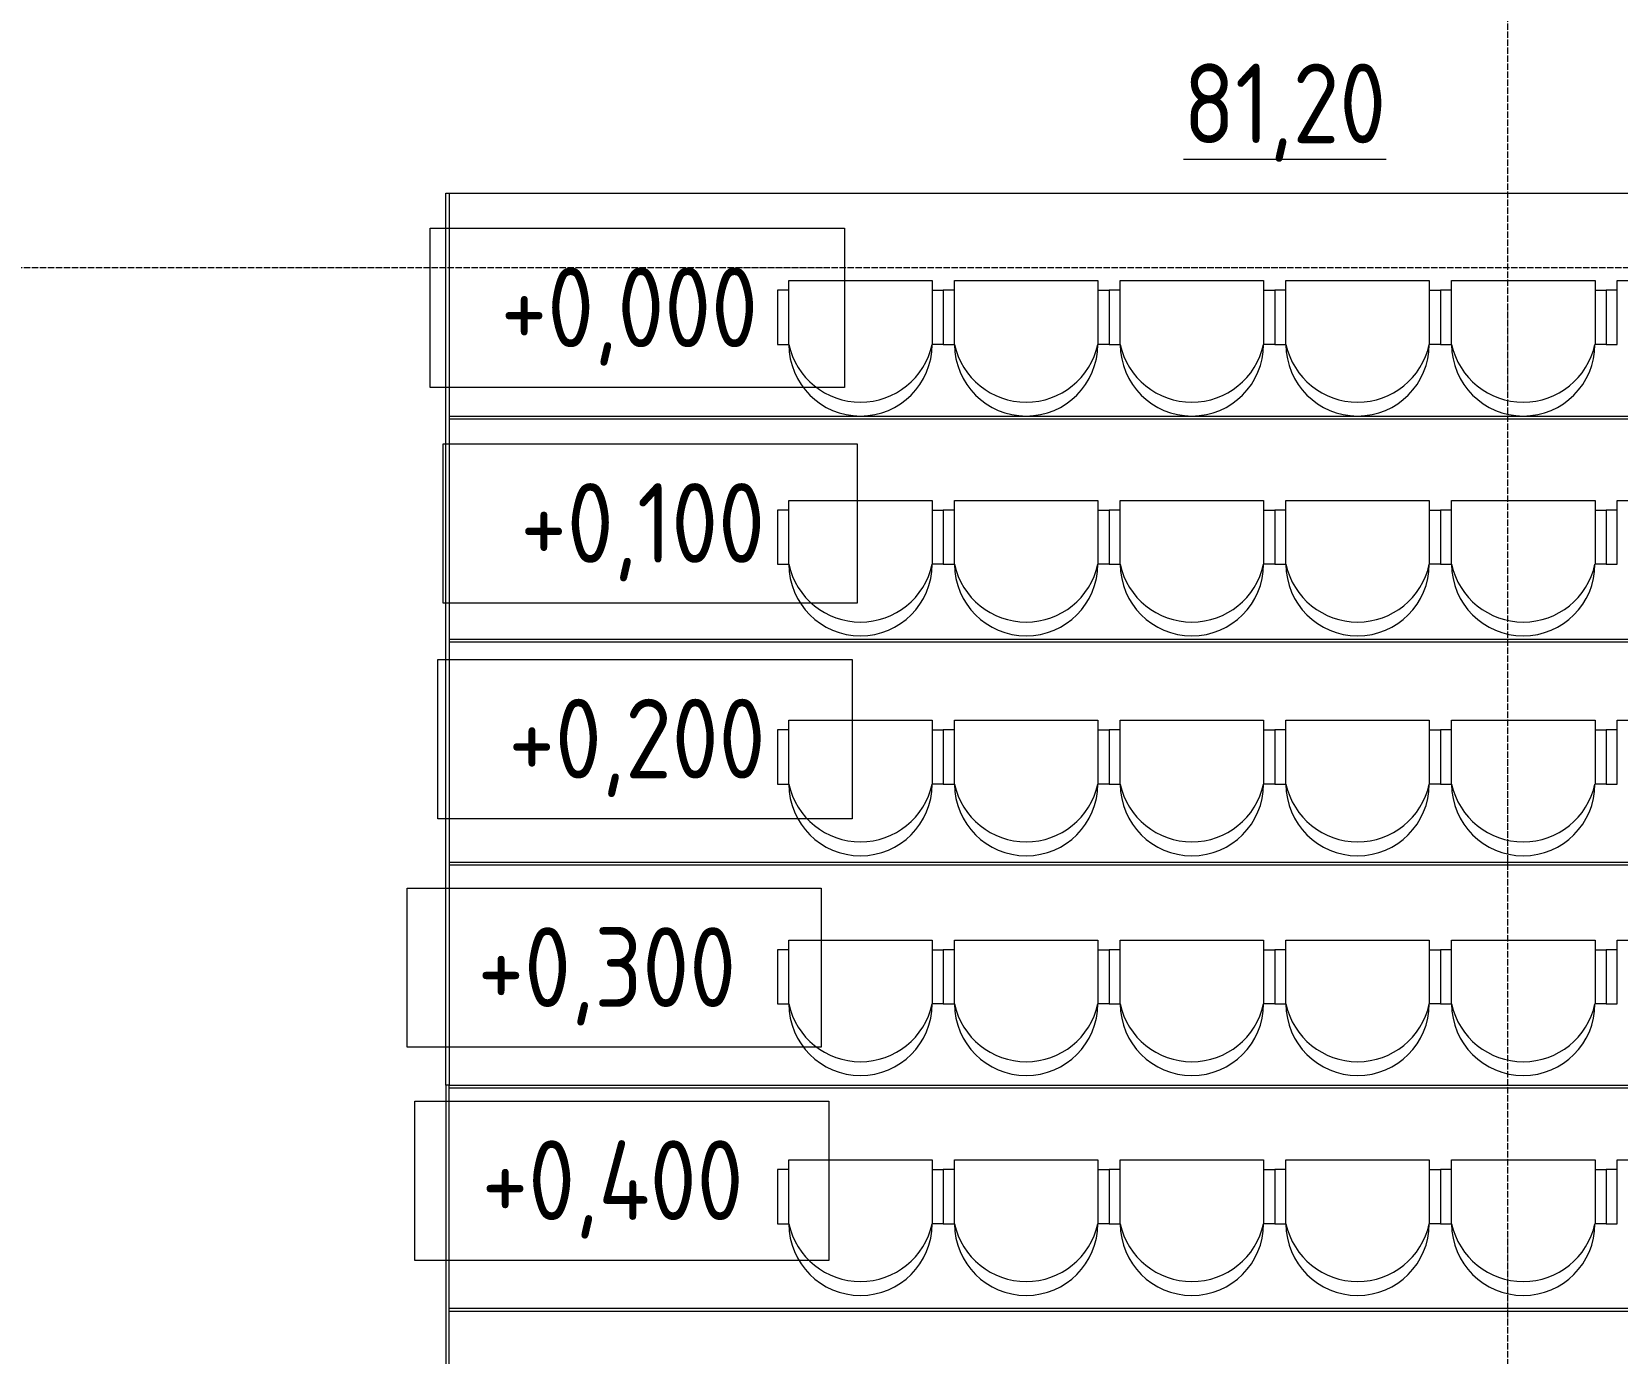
# Model space of a CAD drawing. Header units: millimetres. Extents: x 0 to 351840, y -132678 to 32417.
# Drawn here: x 316200 to 321177, y -38896 to -34748 of the extents above; entities that cross this region are included whole.
import ezdxf

# ---------------------------------------------------------------- set-up
doc = ezdxf.new("R2010")
doc.units = ezdxf.units.MM
doc.linetypes.add('BI_линия_сетки', pattern=[25, 20, -2.5, 0, -2.5])
for name, color, linetype, lineweight in [('Аннотация', 7, 'Continuous', 9), ('Марки помещений', 7, 'Continuous', 20), ('Оси', 7, 'Continuous', 9), ('Отметки', 7, 'Continuous', 9), ('Перекрытие', 7, 'Continuous', 18), ('Стены наружные', 7, 'Continuous', 18), ('Стены отделка', 7, 'Continuous', 18)]:
    doc.layers.add(name, color=color, linetype=linetype, lineweight=lineweight)
doc.layers.add('Линии', color=7, linetype='Continuous', lineweight=9, true_color=0x00a600)
doc.styles.add('GOST Common_1', font='GOST Common.ttf', dxfattribs={"width": 0.9, "height": 250})

# ---------------------------------------------------------------- blocks, each defined once
blk = doc.blocks.new('Высотные отметки - _обозначение_высотная_отметка_рамка-5887-01 Этаж__0_000___Отделочный_')
at = {"layer": 'Аннотация', "color": 9}
for p, q in [((-6.5, 0), (-6.5, 5)), ((-6.5, 5), (6.5, 5)), ((6.5, 5), (6.5, 0)), ((6.5, 0), (-6.5, 0))]:
    blk.add_line(p, q, dxfattribs=at)
blk = doc.blocks.new('A$C13a22a9d')
at = {"layer": 'Линии', "color": 9, "lineweight": 18}
for p, q in [((19143.2, 13858.8), (19593.2, 13858.8)), ((19143.2, 13658.8), (19143.2, 13858.8)), ((19593.2, 13858.8), (19593.2, 13658.8)), ((19663.2, 13858.8), (20113.3, 13858.8)), ((19663.2, 13658.8), (19663.2, 13858.8)), ((20113.3, 13858.8), (20113.3, 13658.8)), ((20183.3, 13858.8), (20633.4, 13858.8)), ((20183.3, 13658.8), (20183.3, 13858.8)), ((20633.4, 13858.8), (20633.4, 13658.8)), ((20703.4, 13858.8), (21153.5, 13858.8)), ((20703.4, 13658.8), (20703.4, 13858.8)), ((21153.5, 13858.8), (21153.5, 13658.8)), ((21223.5, 13858.8), (21673.6, 13858.8)), ((21223.5, 13658.8), (21223.5, 13858.8)), ((21673.6, 13858.8), (21673.6, 13658.8)), ((21743.6, 13858.8), (22193.7, 13858.8)), ((21743.6, 13658.8), (21743.6, 13858.8)), ((19108.2, 13828.8), (19108.2, 13658.8)), ((19143.2, 13828.8), (19108.2, 13828.8)), ((19593.2, 13828.8), (19628.2, 13828.8)), ((19628.2, 13828.8), (19628.2, 13658.8)), ((19628.2, 13828.8), (19628.2, 13658.8)), ((19663.2, 13828.8), (19628.2, 13828.8)), ((20113.3, 13828.8), (20148.3, 13828.8)), ((20148.3, 13828.8), (20148.3, 13658.8)), ((20148.3, 13828.8), (20148.3, 13658.8)), ((20183.3, 13828.8), (20148.3, 13828.8)), ((20633.4, 13828.8), (20668.4, 13828.8)), ((20668.4, 13828.8), (20668.4, 13658.8)), ((20668.4, 13828.8), (20668.4, 13658.8)), ((20703.4, 13828.8), (20668.4, 13828.8)), ((21153.5, 13828.8), (21188.5, 13828.8)), ((21188.5, 13828.8), (21188.5, 13658.8)), ((21188.5, 13828.8), (21188.5, 13658.8)), ((21223.5, 13828.8), (21188.5, 13828.8)), ((21673.6, 13828.8), (21708.6, 13828.8)), ((21708.6, 13828.8), (21708.6, 13658.8)), ((21708.6, 13828.8), (21708.6, 13658.8)), ((21743.6, 13828.8), (21708.6, 13828.8)), ((19108.2, 13658.8), (19143.2, 13658.8)), ((19628.2, 13658.8), (19593.2, 13658.8)), ((19628.2, 13658.8), (19663.2, 13658.8)), ((20148.3, 13658.8), (20113.3, 13658.8)), ((20148.3, 13658.8), (20183.3, 13658.8)), ((20668.4, 13658.8), (20633.4, 13658.8)), ((20668.4, 13658.8), (20703.4, 13658.8)), ((21188.5, 13658.8), (21153.5, 13658.8)), ((21188.5, 13658.8), (21223.5, 13658.8)), ((21708.6, 13658.8), (21673.6, 13658.8)), ((21708.6, 13658.8), (21743.6, 13658.8)), ((19108.2, 13138.8), (19108.2, 12968.8)), ((19143.2, 13138.8), (19108.2, 13138.8)), ((19143.2, 13168.8), (19593.2, 13168.8)), ((19143.2, 12968.8), (19143.2, 13168.8)), ((19593.2, 13168.8), (19593.2, 12968.8)), ((19593.2, 13138.8), (19628.2, 13138.8)), ((19628.2, 13138.8), (19628.2, 12968.8)), ((19628.2, 13138.8), (19628.2, 12968.8)), ((19663.2, 13138.8), (19628.2, 13138.8)), ((19663.2, 13168.8), (20113.3, 13168.8)), ((19663.2, 12968.8), (19663.2, 13168.8)), ((20113.3, 13168.8), (20113.3, 12968.8)), ((20113.3, 13138.8), (20148.3, 13138.8)), ((20148.3, 13138.8), (20148.3, 12968.8)), ((20148.3, 13138.8), (20148.3, 12968.8)), ((20183.3, 13138.8), (20148.3, 13138.8)), ((20183.3, 13168.8), (20633.4, 13168.8)), ((20183.3, 12968.8), (20183.3, 13168.8)), ((20633.4, 13168.8), (20633.4, 12968.8)), ((20633.4, 13138.8), (20668.4, 13138.8)), ((20668.4, 13138.8), (20668.4, 12968.8)), ((20668.4, 13138.8), (20668.4, 12968.8)), ((20703.4, 13138.8), (20668.4, 13138.8)), ((20703.4, 13168.8), (21153.5, 13168.8)), ((20703.4, 12968.8), (20703.4, 13168.8)), ((21153.5, 13168.8), (21153.5, 12968.8)), ((21153.5, 13138.8), (21188.5, 13138.8)), ((21188.5, 13138.8), (21188.5, 12968.8)), ((21188.5, 13138.8), (21188.5, 12968.8)), ((21223.5, 13138.8), (21188.5, 13138.8)), ((21223.5, 13168.8), (21673.6, 13168.8)), ((21223.5, 12968.8), (21223.5, 13168.8)), ((21673.6, 13168.8), (21673.6, 12968.8)), ((21673.6, 13138.8), (21708.6, 13138.8)), ((21708.6, 13138.8), (21708.6, 12968.8)), ((21708.6, 13138.8), (21708.6, 12968.8)), ((21743.6, 13138.8), (21708.6, 13138.8)), ((21743.6, 13168.8), (22193.7, 13168.8)), ((21743.6, 12968.8), (21743.6, 13168.8)), ((19108.2, 12968.8), (19143.2, 12968.8)), ((19628.2, 12968.8), (19593.2, 12968.8)), ((19628.2, 12968.8), (19663.2, 12968.8)), ((20148.3, 12968.8), (20113.3, 12968.8)), ((20148.3, 12968.8), (20183.3, 12968.8)), ((20668.4, 12968.8), (20633.4, 12968.8)), ((20668.4, 12968.8), (20703.4, 12968.8)), ((21188.5, 12968.8), (21153.5, 12968.8)), ((21188.5, 12968.8), (21223.5, 12968.8)), ((21708.6, 12968.8), (21673.6, 12968.8)), ((21708.6, 12968.8), (21743.6, 12968.8)), ((19108.2, 12448.8), (19108.2, 12278.8)), ((19143.2, 12448.8), (19108.2, 12448.8)), ((19143.2, 12478.8), (19593.2, 12478.8)), ((19143.2, 12278.8), (19143.2, 12478.8)), ((19593.2, 12478.8), (19593.2, 12278.8)), ((19593.2, 12448.8), (19628.2, 12448.8)), ((19628.2, 12448.8), (19628.2, 12278.8)), ((19628.2, 12448.8), (19628.2, 12278.8)), ((19663.2, 12448.8), (19628.2, 12448.8)), ((19663.2, 12478.8), (20113.3, 12478.8)), ((19663.2, 12278.8), (19663.2, 12478.8)), ((20113.3, 12478.8), (20113.3, 12278.8)), ((20113.3, 12448.8), (20148.3, 12448.8)), ((20148.3, 12448.8), (20148.3, 12278.8)), ((20148.3, 12448.8), (20148.3, 12278.8)), ((20183.3, 12448.8), (20148.3, 12448.8)), ((20183.3, 12478.8), (20633.4, 12478.8)), ((20183.3, 12278.8), (20183.3, 12478.8)), ((20633.4, 12478.8), (20633.4, 12278.8)), ((20633.4, 12448.8), (20668.4, 12448.8)), ((20668.4, 12448.8), (20668.4, 12278.8)), ((20668.4, 12448.8), (20668.4, 12278.8)), ((20703.4, 12448.8), (20668.4, 12448.8)), ((20703.4, 12478.8), (21153.5, 12478.8)), ((20703.4, 12278.8), (20703.4, 12478.8)), ((21153.5, 12478.8), (21153.5, 12278.8)), ((21153.5, 12448.8), (21188.5, 12448.8)), ((21188.5, 12448.8), (21188.5, 12278.8)), ((21188.5, 12448.8), (21188.5, 12278.8)), ((21223.5, 12448.8), (21188.5, 12448.8)), ((21223.5, 12478.8), (21673.6, 12478.8)), ((21223.5, 12278.8), (21223.5, 12478.8)), ((21673.6, 12478.8), (21673.6, 12278.8)), ((21673.6, 12448.8), (21708.6, 12448.8)), ((21708.6, 12448.8), (21708.6, 12278.8)), ((21708.6, 12448.8), (21708.6, 12278.8)), ((21743.6, 12448.8), (21708.6, 12448.8)), ((21743.6, 12478.8), (22193.7, 12478.8)), ((21743.6, 12278.8), (21743.6, 12478.8)), ((19108.2, 12278.8), (19143.2, 12278.8)), ((19628.2, 12278.8), (19593.2, 12278.8)), ((19628.2, 12278.8), (19663.2, 12278.8)), ((20148.3, 12278.8), (20113.3, 12278.8)), ((20148.3, 12278.8), (20183.3, 12278.8)), ((20668.4, 12278.8), (20633.4, 12278.8)), ((20668.4, 12278.8), (20703.4, 12278.8)), ((21188.5, 12278.8), (21153.5, 12278.8)), ((21188.5, 12278.8), (21223.5, 12278.8)), ((21708.6, 12278.8), (21673.6, 12278.8)), ((21708.6, 12278.8), (21743.6, 12278.8)), ((19108.2, 11758.8), (19108.2, 11588.8)), ((19143.2, 11758.8), (19108.2, 11758.8)), ((19143.2, 11788.8), (19593.2, 11788.8)), ((19143.2, 11588.8), (19143.2, 11788.8)), ((19593.2, 11788.8), (19593.2, 11588.8)), ((19593.2, 11758.8), (19628.2, 11758.8)), ((19628.2, 11758.8), (19628.2, 11588.8)), ((19628.2, 11758.8), (19628.2, 11588.8)), ((19663.2, 11758.8), (19628.2, 11758.8)), ((19663.2, 11788.8), (20113.3, 11788.8)), ((19663.2, 11588.8), (19663.2, 11788.8)), ((20113.3, 11788.8), (20113.3, 11588.8)), ((20113.3, 11758.8), (20148.3, 11758.8)), ((20148.3, 11758.8), (20148.3, 11588.8)), ((20148.3, 11758.8), (20148.3, 11588.8)), ((20183.3, 11758.8), (20148.3, 11758.8)), ((20183.3, 11788.8), (20633.4, 11788.8)), ((20183.3, 11588.8), (20183.3, 11788.8)), ((20633.4, 11788.8), (20633.4, 11588.8)), ((20633.4, 11758.8), (20668.4, 11758.8)), ((20668.4, 11758.8), (20668.4, 11588.8)), ((20668.4, 11758.8), (20668.4, 11588.8)), ((20703.4, 11758.8), (20668.4, 11758.8)), ((20703.4, 11788.8), (21153.5, 11788.8)), ((20703.4, 11588.8), (20703.4, 11788.8)), ((21153.5, 11788.8), (21153.5, 11588.8)), ((21153.5, 11758.8), (21188.5, 11758.8)), ((21188.5, 11758.8), (21188.5, 11588.8)), ((21188.5, 11758.8), (21188.5, 11588.8)), ((21223.5, 11758.8), (21188.5, 11758.8)), ((21223.5, 11788.8), (21673.6, 11788.8)), ((21223.5, 11588.8), (21223.5, 11788.8)), ((21673.6, 11788.8), (21673.6, 11588.8)), ((21673.6, 11758.8), (21708.6, 11758.8)), ((21708.6, 11758.8), (21708.6, 11588.8)), ((21708.6, 11758.8), (21708.6, 11588.8)), ((21743.6, 11758.8), (21708.6, 11758.8)), ((21743.6, 11788.8), (22193.7, 11788.8)), ((21743.6, 11588.8), (21743.6, 11788.8)), ((19108.2, 11588.8), (19143.2, 11588.8)), ((19628.2, 11588.8), (19593.2, 11588.8)), ((19628.2, 11588.8), (19663.2, 11588.8)), ((20148.3, 11588.8), (20113.3, 11588.8)), ((20148.3, 11588.8), (20183.3, 11588.8)), ((20668.4, 11588.8), (20633.4, 11588.8)), ((20668.4, 11588.8), (20703.4, 11588.8)), ((21188.5, 11588.8), (21153.5, 11588.8)), ((21188.5, 11588.8), (21223.5, 11588.8)), ((21708.6, 11588.8), (21673.6, 11588.8)), ((21708.6, 11588.8), (21743.6, 11588.8)), ((19143.2, 11098.8), (19593.2, 11098.8)), ((19143.2, 10898.8), (19143.2, 11098.8)), ((19593.2, 11098.8), (19593.2, 10898.8)), ((19663.2, 11098.8), (20113.3, 11098.8)), ((19663.2, 10898.8), (19663.2, 11098.8)), ((20113.3, 11098.8), (20113.3, 10898.8)), ((20183.3, 11098.8), (20633.4, 11098.8)), ((20183.3, 10898.8), (20183.3, 11098.8)), ((20633.4, 11098.8), (20633.4, 10898.8)), ((20703.4, 11098.8), (21153.5, 11098.8)), ((20703.4, 10898.8), (20703.4, 11098.8)), ((21153.5, 11098.8), (21153.5, 10898.8)), ((21223.5, 11098.8), (21673.6, 11098.8)), ((21223.5, 10898.8), (21223.5, 11098.8)), ((21673.6, 11098.8), (21673.6, 10898.8)), ((21743.6, 11098.8), (22193.7, 11098.8)), ((21743.6, 10898.8), (21743.6, 11098.8)), ((19108.2, 11068.8), (19108.2, 10898.8)), ((19143.2, 11068.8), (19108.2, 11068.8)), ((19593.2, 11068.8), (19628.2, 11068.8)), ((19628.2, 11068.8), (19628.2, 10898.8)), ((19628.2, 11068.8), (19628.2, 10898.8)), ((19663.2, 11068.8), (19628.2, 11068.8)), ((20113.3, 11068.8), (20148.3, 11068.8)), ((20148.3, 11068.8), (20148.3, 10898.8)), ((20148.3, 11068.8), (20148.3, 10898.8)), ((20183.3, 11068.8), (20148.3, 11068.8)), ((20633.4, 11068.8), (20668.4, 11068.8)), ((20668.4, 11068.8), (20668.4, 10898.8)), ((20668.4, 11068.8), (20668.4, 10898.8)), ((20703.4, 11068.8), (20668.4, 11068.8)), ((21153.5, 11068.8), (21188.5, 11068.8)), ((21188.5, 11068.8), (21188.5, 10898.8)), ((21188.5, 11068.8), (21188.5, 10898.8)), ((21223.5, 11068.8), (21188.5, 11068.8)), ((21673.6, 11068.8), (21708.6, 11068.8)), ((21708.6, 11068.8), (21708.6, 10898.8)), ((21708.6, 11068.8), (21708.6, 10898.8)), ((21743.6, 11068.8), (21708.6, 11068.8)), ((19108.2, 10898.8), (19143.2, 10898.8)), ((19628.2, 10898.8), (19593.2, 10898.8)), ((19628.2, 10898.8), (19663.2, 10898.8)), ((20148.3, 10898.8), (20113.3, 10898.8)), ((20148.3, 10898.8), (20183.3, 10898.8)), ((20668.4, 10898.8), (20633.4, 10898.8)), ((20668.4, 10898.8), (20703.4, 10898.8)), ((21188.5, 10898.8), (21153.5, 10898.8)), ((21188.5, 10898.8), (21223.5, 10898.8)), ((21708.6, 10898.8), (21673.6, 10898.8)), ((21708.6, 10898.8), (21743.6, 10898.8))]:
    blk.add_line(p, q, dxfattribs=at)
for centre, radius, start, end in [((19368.2, 13707.4), 230.2, 192.1991, 347.8009), ((19368.2, 13658.8), 225, 180, 0), ((19888.3, 13707.4), 230.2, 192.1991, 347.8009), ((19888.3, 13658.8), 225, 180, 360), ((20408.4, 13707.4), 230.2, 192.1991, 347.8009), ((20408.4, 13658.8), 225, 180, 360), ((20928.5, 13707.4), 230.2, 192.1991, 347.8009), ((20928.5, 13658.8), 225, 180, 0), ((21448.5, 13707.4), 230.2, 192.1991, 347.8009), ((21448.5, 13658.8), 225, 180, 0), ((19368.2, 13017.4), 230.2, 192.1991, 347.8009), ((19368.2, 12968.8), 225, 180, 0), ((19888.3, 13017.4), 230.2, 192.1991, 347.8009), ((19888.3, 12968.8), 225, 180, 360), ((20408.4, 13017.4), 230.2, 192.1991, 347.8009), ((20408.4, 12968.8), 225, 180, 360), ((20928.5, 13017.4), 230.2, 192.1991, 347.8009), ((20928.5, 12968.8), 225, 180, 360), ((21448.5, 13017.4), 230.2, 192.1991, 347.8009), ((21448.5, 12968.8), 225, 180, 0), ((19368.2, 12327.4), 230.2, 192.1991, 347.8009), ((19368.2, 12278.8), 225, 180, 360), ((19888.3, 12327.4), 230.2, 192.1991, 347.8009), ((19888.3, 12278.8), 225, 180, 360), ((20408.4, 12327.4), 230.2, 192.1991, 347.8009), ((20408.4, 12278.8), 225, 180, 0), ((20928.5, 12327.4), 230.2, 192.1991, 347.8009), ((20928.5, 12278.8), 225, 180, 0), ((21448.5, 12327.4), 230.2, 192.1991, 347.8009), ((21448.5, 12278.8), 225, 180, 360), ((19368.2, 11637.4), 230.2, 192.1991, 347.8009), ((19368.2, 11588.8), 225, 180, 0), ((19888.3, 11637.4), 230.2, 192.1991, 347.8009), ((19888.3, 11588.8), 225, 180, 360), ((20408.4, 11637.4), 230.2, 192.1991, 347.8009), ((20408.4, 11588.8), 225, 180, 0), ((20928.5, 11637.4), 230.2, 192.1991, 347.8009), ((20928.5, 11588.8), 225, 180, 360), ((21448.5, 11637.4), 230.2, 192.1991, 347.8009), ((21448.5, 11588.8), 225, 180, 360), ((19368.2, 10947.4), 230.2, 192.1991, 347.8009), ((19368.2, 10898.8), 225, 180, 360), ((19888.3, 10947.4), 230.2, 192.1991, 347.8009), ((19888.3, 10898.8), 225, 180, 360), ((20408.4, 10947.4), 230.2, 192.1991, 347.8009), ((20408.4, 10898.8), 225, 180, 0), ((20928.5, 10947.4), 230.2, 192.1991, 347.8009), ((20928.5, 10898.8), 225, 180, 0), ((21448.5, 10947.4), 230.2, 192.1991, 347.8009), ((21448.5, 10898.8), 225, 180, 360)]:
    blk.add_arc(centre, radius, start, end, dxfattribs=at)
at = {"layer": 'Оси', "color": 9, "linetype": 'BI_линия_сетки'}
for p, q in [((21400, -3627.3), (21400, 29372.3)), ((-4869.1, 13900), (49050, 13900))]:
    blk.add_line(p, q, dxfattribs=at)
at = {"layer": 'Перекрытие', "color": 9, "lineweight": 9}
blk.add_line((18077, 14133.7), (25340, 14133.7), dxfattribs=at)
at = {"layer": 'Стены наружные', "color": 9}
for p, q in [((18067, 11333.7), (18067, 14133.7)), ((18067, 14133.7), (18077, 14133.7)), ((18077, 14133.7), (18077, 11333.7)), ((18077, 13433.7), (25335, 13433.7)), ((25335, 13423.7), (18077, 13423.7)), ((18077, 12733.7), (25335, 12733.7)), ((25335, 12723.7), (18077, 12723.7)), ((18077, 12033.7), (25335, 12033.7)), ((25335, 12023.7), (18077, 12023.7)), ((18077, 11333.7), (25335, 11333.7)), ((25335, 11323.7), (18077, 11323.7)), ((18077, 10633.7), (25335, 10633.7)), ((25335, 10623.7), (18077, 10623.7))]:
    blk.add_line(p, q, dxfattribs=at)
at = {"layer": 'Стены отделка', "color": 9, "lineweight": 9}
for p, q in [((18067, 11333.7), (18067, 7918)), ((18077, 11333.7), (18067, 11333.7)), ((18077, 7918), (18077, 11333.7))]:
    blk.add_line(p, q, dxfattribs=at)
at = {"layer": 'Отметки', "color": 9, "lineweight": 20, "xscale": 99.99999999999993, "yscale": 99.99999999999993, "zscale": 99.99999999999993}
for p in [(18667.6, 13523.3), (18707.9, 12846.4), (18691.8, 12169.6), (18595.1, 11452.4), (18619.3, 10783.6)]:
    blk.add_blockref('Высотные отметки - _обозначение_высотная_отметка_рамка-5887-01 Этаж__0_000___Отделочный_', p, dxfattribs=at)
at = {"layer": 'Марки помещений', "color": 9, "lineweight": 9, "insert": (20381.9, 14540), "char_height": 250, "width": 815.316, "attachment_point": 1, "style": 'GOST Common_1'}
blk.add_mtext('\\L81,20', dxfattribs=at)
at = {"layer": 'Отметки', "color": 9, "lineweight": 20, "char_height": 250, "attachment_point": 1, "line_spacing_factor": 1.022761, "style": 'GOST Common_1'}
for s, insert, width in [('+0,000', (18239, 13900), 1028.823), ('+0,100', (18300.6, 13223.2), 977.532), ('+0,200', (18263.1, 12546.3), 1028.823), ('+0,300', (18166.4, 11829.1), 1028.823), ('+0,400', (18179.3, 11160.3), 1055.976)]:
    blk.add_mtext(s, dxfattribs=dict(at, insert=insert, width=width))

msp = doc.modelspace()

# ---------------------------------------------------------------- block references
msp.add_blockref('A$C13a22a9d', (299433.4, -49388.2))

doc.saveas('drawing.dxf')
